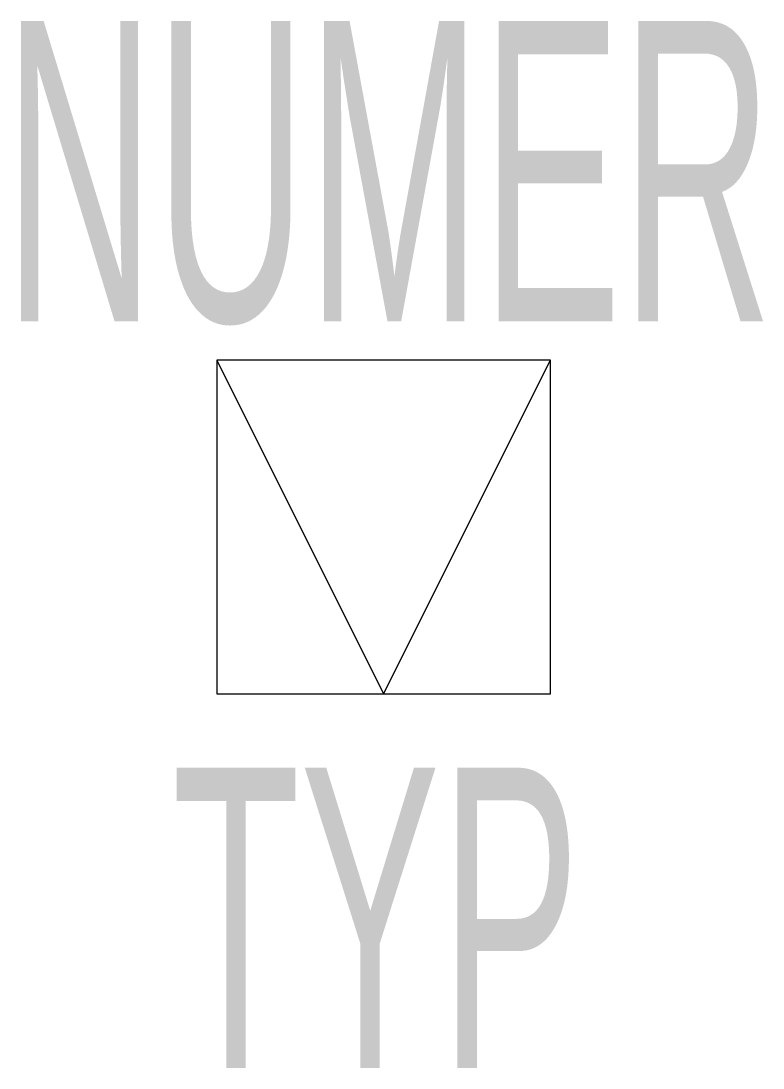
# Model space of a CAD drawing. Header units: millimetres. Extents: x -235 to 655, y -449 to 807.
import ezdxf

# ---------------------------------------------------------------- set-up
doc = ezdxf.new("R2010")
doc.units = ezdxf.units.MM
doc.header["$LTSCALE"] = 0.25
doc.layers.get('0').update_dxf_attribs({"color": 252})
doc.styles.add('Opisest3', font='arial.ttf', dxfattribs={"width": 0.5})

msp = doc.modelspace()

# ---------------------------------------------------------------- linework, layer by layer
for p, q in [((0, 400), (200, 0)), ((200, 0), (400, 400))]:
    msp.add_line(p, q)
msp.add_lwpolyline([(0, 0), (400, 0), (400, 400), (0, 400)], close=True)

# ---------------------------------------------------------------- texts
at = {"style": 'Opisest3', "width": 0.5, "flags": 8}
for tag, p in [('NUMER', (-255.4, 446.7)), ('TYP', (-53.6, -448.5))]:
    msp.add_attdef(tag, p, 'xx', height=360, dxfattribs=at)

doc.saveas('drawing.dxf')
